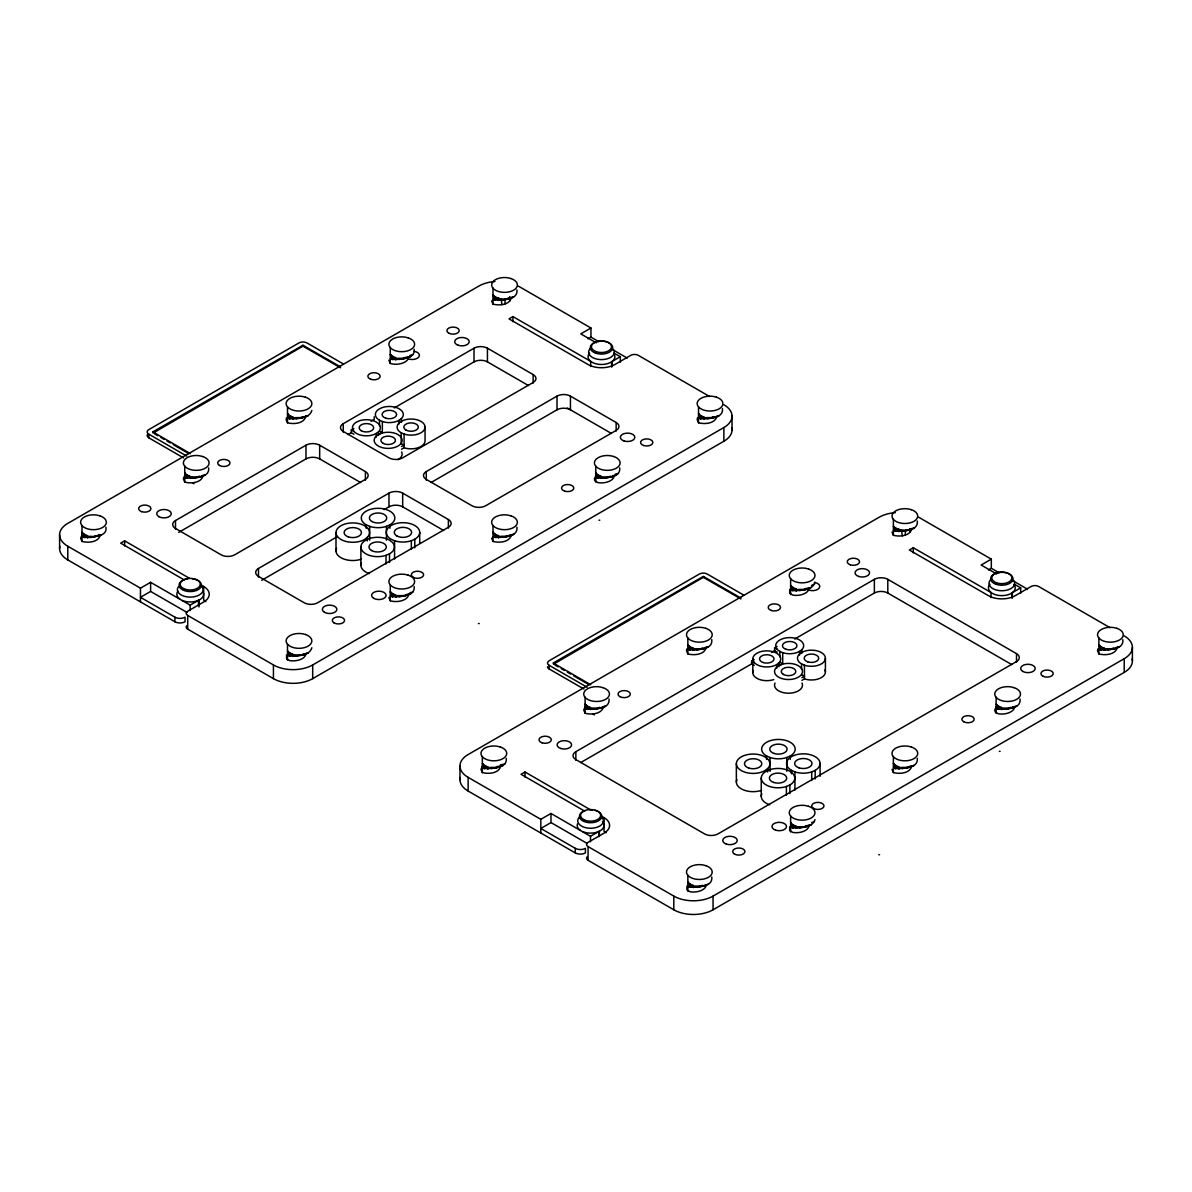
<?xml version="1.0" encoding="UTF-8"?>
<svg xmlns="http://www.w3.org/2000/svg" width="1192" height="1192" viewBox="0 0 1192 1192"><rect width="100%" height="100%" fill="white"/><g stroke="black" fill="none" stroke-linecap="round" stroke-linejoin="round"><path stroke-width="1.5" d="M81.98 536.877L84.215 537.413L84.379 534.344L81.98 532.317L84.215 537.413L90.875 537.413L100.843 534.806M184.745 477.545L186.98 478.081L187.144 475.027L184.745 472.986L186.98 478.081C194.311 478.081 209.971 478.081 208.645 467.845M287.495 418.228L289.731 418.75L289.894 415.695L287.495 413.654L289.731 418.75C297.121 418.645 309.413 418.973 311.842 410.45M287.495 655.525L289.731 656.062L289.894 653.007L287.495 650.966L289.731 656.062C297.121 655.958 309.413 656.285 311.842 647.748M390.261 358.896L392.496 359.433L392.66 356.363L390.261 354.337L392.496 359.433C399.827 359.418 415.487 359.433 414.16 349.196M390.261 596.209L392.496 596.73L392.66 593.676L390.261 591.634L392.496 596.73C399.827 596.73 415.487 596.745 414.16 586.509M493.011 299.565L495.246 300.101L495.41 297.046L493.011 295.005L495.246 300.101C502.592 300.101 518.252 300.101 516.926 289.88M493.011 536.877L495.246 537.413L495.41 534.344L493.011 532.317L495.246 537.413C502.592 537.398 518.252 537.413 516.926 527.177M482.343 768.021L484.578 768.557L484.742 765.487L482.343 763.461L484.578 768.557C491.909 768.557 507.583 768.557 506.257 758.321M595.777 477.545L598.012 478.081L598.175 475.027L595.777 472.986L598.012 478.081C605.342 478.081 621.002 478.081 619.676 467.845M585.108 708.689L587.343 709.225L587.507 706.171L585.108 704.129L587.343 709.225C594.674 709.225 610.334 709.225 609.008 699.004M698.527 418.228L700.762 418.75L700.926 415.695L698.527 413.654L700.762 418.75C708.108 418.75 723.768 418.764 722.441 408.528M687.858 649.372L690.093 649.908L690.257 646.839L687.858 644.798L690.093 649.908C697.424 649.893 713.099 649.908 711.773 639.672M687.858 886.669L690.093 887.206L690.257 884.151L687.858 882.11L690.093 887.206C697.424 887.206 713.099 887.206 711.773 876.984M790.624 590.04L792.859 590.576L793.023 587.507L790.624 585.481L792.859 590.576C800.249 590.472 812.527 590.8 814.97 582.262M790.624 827.352L792.859 827.889L793.023 824.819L790.624 822.778L792.859 827.889C800.249 827.784 812.527 828.112 814.97 819.574M893.374 530.708L895.609 531.245L895.773 528.19L893.374 526.149L895.609 531.245C902.94 531.245 918.615 531.245 917.289 521.023M893.374 768.021L895.609 768.557L895.773 765.487L893.374 763.461L895.609 768.557C902.94 768.557 918.615 768.557 917.289 758.321M1020.039 699.004C1021.365 709.225 1005.705 709.225 998.374 709.225L998.538 706.171L996.139 704.129M1098.89 649.372L1101.125 649.908L1101.289 646.839L1098.89 644.798L1101.125 649.908C1108.456 649.893 1124.13 649.908 1122.804 639.672M100.396 534.806C98.713 542.39 88.148 543.075 81.98 541.436L80.624 538.233L82.039 534.94M183.821 476.979L183.374 478.901L184.745 482.119C190.914 483.758 201.478 483.073 203.161 475.474M286.572 417.647L286.14 419.569L287.495 422.788C293.664 424.427 304.228 423.741 305.912 416.157M286.572 654.959L286.572 658.803L289.731 660.621A12.859 7.42 0 0 0 305.912 653.454M408.677 356.825L408.23 358.747A12.859 7.42 0 0 1 392.496 363.992L390.261 363.456L388.89 360.252M511.428 297.493C509.744 305.092 499.18 305.778 493.011 304.139L491.655 300.92M511.428 534.806C509.744 542.39 499.18 543.075 493.011 541.436L491.655 538.233M500.759 765.949C499.075 773.534 488.511 774.219 482.343 772.58L480.987 769.376L482.402 766.083M603.524 706.618C601.826 714.217 591.277 714.902 585.108 713.263L583.737 710.045L585.153 706.767M697.603 417.647L697.171 419.569L698.527 422.788C704.695 424.427 715.26 423.741 716.943 416.157M686.935 648.806L686.503 650.713L687.858 653.931C694.027 655.57 704.591 654.885 706.275 647.301M686.935 886.103L686.935 889.947L690.093 891.78A12.859 7.42 0 0 0 706.275 884.598M789.685 589.474L789.685 593.318L792.859 595.136A12.859 7.42 0 0 0 808.593 589.891L808.876 590.1A7.271 4.202 0 0 0 819.217 588.073A7.271 4.202 0 0 0 814.389 582.411M809.04 587.969L808.593 589.891L807.371 589.429M789.685 826.786L789.685 830.615L792.859 832.448A12.859 7.42 0 0 0 809.04 825.281M911.791 528.637C910.107 536.236 899.543 536.922 893.374 535.283L892.018 532.064M911.791 765.949C910.107 773.534 899.543 774.219 893.374 772.58L892.018 769.376M1097.966 648.806L1097.519 650.713L1098.89 653.931C1105.058 655.57 1115.623 654.885 1117.306 647.301M595.821 475.623L594.406 478.901L594.853 480.823L598.012 482.641A12.859 7.42 0 0 0 614.193 475.474M996.184 706.767L994.769 710.045L995.201 711.967L998.374 713.799A12.859 7.42 0 0 0 1014.556 706.618M589.608 353.13A13.41 7.748 0 0 0 593.914 363.143A13.41 7.748 0 0 0 611.63 361.802L613.329 360.371A13.41 7.748 0 0 0 614.655 355.305M989.971 584.274A13.41 7.748 0 0 0 994.277 594.287A13.41 7.748 0 0 0 1011.993 592.945L1013.692 591.515A13.41 7.748 0 0 0 1014.124 584.795M340.525 366.883L302.962 345.263L152.874 431.891L190.347 453.601M740.888 598.026L703.31 576.407L553.237 663.035L590.696 684.744M376.3 433.471L378.52 431.802A13.976 8.061 0 0 0 378.52 423.741L376.3 422.057A13.976 8.061 0 0 0 359.433 420.776L356.542 422.057A13.976 8.061 0 0 0 356.542 433.471A13.976 8.061 0 0 0 376.3 433.471L376.3 437.121M379.458 420.24L382.349 421.521A13.976 8.061 0 0 0 399.216 420.24L401.436 418.571A13.976 8.061 0 0 0 399.216 408.826A13.976 8.061 0 0 0 382.349 407.545L379.458 408.826A13.976 8.061 0 0 0 379.458 420.24L379.458 425.723M367.285 537.428L364.618 539.44A16.762 9.685 0 0 1 340.912 539.44A16.762 9.685 0 0 1 340.912 525.747A16.762 9.685 0 0 1 364.618 525.747L367.285 527.758A16.762 9.685 0 0 1 367.285 537.428L367.285 540.885M776.663 664.615L778.883 662.946A13.976 8.061 0 0 0 778.883 654.885L776.663 653.216A13.976 8.061 0 0 0 759.796 651.935L756.905 653.216A13.976 8.061 0 0 0 756.905 664.615A13.976 8.061 0 0 0 776.663 664.615L776.663 668.265M779.821 651.383L782.712 652.665A13.976 8.061 0 0 0 799.579 651.383L801.799 649.715A13.976 8.061 0 0 0 799.579 639.97A13.976 8.061 0 0 0 782.712 638.688L779.821 639.97A13.976 8.061 0 0 0 779.821 651.383L779.821 656.866M767.648 768.572L764.981 770.583A16.762 9.685 0 0 1 741.26 770.583A16.762 9.685 0 0 1 741.26 756.89A16.762 9.685 0 0 1 764.981 756.89L767.648 758.902A16.762 9.685 0 0 1 767.648 768.572L767.648 772.029M340.525 367.792L302.962 346.172L153.142 433.039L153.142 431.668M590.681 366.48L590.681 361.355L512.933 316.595L508.984 318.875L588.029 364.514A18.997 10.966 0 0 0 614.908 364.514L630.806 355.32A5.26 3.04 0 0 1 638.256 355.32L709.583 396.504M189.454 578.269L124.639 540.855L120.675 543.135L183.97 579.774M175.492 529.099L175.492 520.546L305.971 445.212A9.7 5.602 0 0 1 319.68 445.212L365.393 471.6L365.393 480.152M343.251 432.234L343.251 423.682L474.014 348.198A9.506 5.483 0 0 1 487.439 348.198L533.152 374.586L533.152 383.139M348.079 434.588L351.297 432.726L351.297 429.984L353.86 428.509M178.711 532.377L305.971 458.905A9.7 5.602 0 0 1 319.68 458.905L360.655 482.566M371.084 421.298L374.214 419.495L374.214 416.753M394.314 407.902L474.014 361.876A9.506 5.483 0 0 1 487.439 361.876L528.428 385.538M379.801 433.948L382.349 432.473L382.349 421.521M598.801 341.672L590.949 337.142L590.949 328.009L580.787 333.879L596.283 342.819M494.933 281.506A27.952 16.137 0 0 0 478.812 286.095L67.78 523.392A27.952 16.137 0 0 0 67.78 546.219L140.462 588.178L150.609 582.322L190.139 605.134L190.139 610.617M401.54 446.493L404.088 445.018L401.197 443.737L401.197 432.785A13.976 8.061 0 0 1 401.197 421.387L404.088 420.106A13.976 8.061 0 0 1 425.052 427.079L425.052 440.772A13.976 8.061 0 0 1 404.088 447.76L401.54 449.235M588.043 338.811L590.949 337.142M186.995 612.405L150.624 591.441L140.462 597.296L174.911 617.188A7.167 4.142 0 0 0 185.058 617.188L185.058 621.762A7.167 4.142 0 0 1 174.911 621.762L67.78 559.897A27.952 16.137 0 0 1 59.838 546.383M190.139 605.134L198.483 600.306L198.483 605.447M620.332 362.159L620.332 356.691L611.973 361.519L611.973 366.644M258.485 577.017L258.485 568.465L388.964 493.13A9.7 5.602 0 0 1 402.673 493.13L448.386 519.518L448.386 528.071M426.259 480.152L426.259 471.6L557.007 396.117A9.506 5.483 0 0 1 570.447 396.117L616.145 422.504L616.145 431.057M261.704 580.295L337.41 536.579M384.137 509.61L388.964 506.823A9.7 5.602 0 0 1 402.673 506.823L443.662 530.485M431.042 482.522L557.007 409.795A9.506 5.483 0 0 1 570.447 409.795L570.447 396.117M200.509 584.661L203.683 586.494A18.997 10.966 0 0 1 203.683 602.005L187.71 611.228A5.17 2.98 0 0 0 187.71 615.445L273.43 664.942A27.759 16.032 0 0 0 312.691 664.942L723.857 427.555A27.952 16.137 0 0 0 723.857 404.744M186.578 625.889A5.17 2.98 0 0 0 187.71 629.138L273.43 678.635A27.759 16.032 0 0 0 312.691 678.635L723.857 441.249A27.952 16.137 0 0 0 731.799 427.734M740.888 598.95L703.31 577.315L553.505 664.182L553.505 662.812M591.396 810.337L524.987 771.999L521.038 774.279L584.318 810.918M991.029 597.624L991.029 592.498L913.296 547.739L909.347 550.019L988.392 595.657A18.997 10.966 0 0 0 1015.271 595.657L1031.169 586.464A5.26 3.04 0 0 1 1038.619 586.464L1109.946 627.648M575.855 760.243L575.855 751.69L874.362 579.342A9.506 5.483 0 0 1 887.802 579.342L1016.508 653.648L1016.508 662.201M580.683 762.582L751.66 663.87L751.66 661.143L754.208 659.668M771.447 652.456L774.577 650.638L774.577 647.897L777.139 646.422M794.677 639.046L874.362 593.035A9.506 5.483 0 0 1 887.802 593.035L1011.68 664.555M780.164 665.091L782.712 663.616L782.712 652.665M895.296 512.649A27.952 16.137 0 0 0 879.174 517.239L468.143 754.536A27.952 16.137 0 0 0 468.143 777.363L540.825 819.321L550.972 813.466L590.487 836.277L590.487 841.761M999.164 572.816L991.312 568.286L991.312 559.152L981.15 565.023L996.646 573.978M801.903 677.652L804.451 676.177L801.56 674.881M988.406 569.955L991.312 568.286M587.343 843.549L550.987 822.584L540.825 828.455L575.274 848.332A7.167 4.142 0 0 0 585.421 848.332L585.421 852.906A7.167 4.142 0 0 1 575.274 852.906L468.143 791.056A27.952 16.137 0 0 1 460.201 777.542M801.903 680.379L804.451 678.904A13.976 8.061 0 0 0 819.947 678.322A13.976 8.061 0 0 0 824.938 669.83M590.487 836.277L598.846 831.465L598.846 836.59M1020.695 593.303L1020.695 587.835L1012.336 592.662L1012.336 597.788M600.872 815.805L604.031 817.638A18.997 10.966 0 0 1 604.031 833.148L588.058 842.372A5.17 2.98 0 0 0 588.058 846.588L673.793 896.086A27.759 16.032 0 0 0 713.054 896.086L1124.22 658.699A27.952 16.137 0 0 0 1124.22 635.887M586.941 857.033A5.17 2.98 0 0 0 588.058 860.281L673.793 909.779A27.759 16.032 0 0 0 713.054 909.779L1124.22 672.392A27.952 16.137 0 0 0 1132.162 658.878M501.907 304.66L501.176 298.969L495.41 297.046L498.584 300.354L501.176 298.969L507.837 298.969L513.603 297.046L507.673 298.179M405.071 358.285L399.141 359.433L392.66 356.363L395.818 359.686L398.426 358.285L405.071 358.285L410.838 356.363L404.907 357.511M293.068 419.003L295.661 417.617L302.321 417.617L308.087 415.695L296.391 418.75L289.894 415.695L293.068 419.003L292.561 416.872M199.556 476.949L193.625 478.081L187.144 475.027L190.303 478.335L192.91 476.949L199.556 476.949L205.322 475.027L202.357 475.593M96.805 536.266L90.875 537.413L84.379 534.344L87.552 537.667L90.145 536.266C96.06 537.339 107.697 535.283 105.894 527.177M713.352 417.617L707.422 418.75L700.926 415.695L704.1 419.003L706.692 417.617L713.352 417.617L719.119 415.695M610.587 476.949L604.657 478.081L598.175 475.027L601.334 478.335L603.942 476.949L610.587 476.949L616.353 475.027L613.388 475.593M507.837 536.266L501.907 537.413L495.41 534.344L498.584 537.667L501.176 536.266L507.837 536.266L513.603 534.344L509.148 535.208M405.071 595.598L399.141 596.73L392.66 593.676L395.818 596.983L398.426 595.598L405.071 595.598L410.838 593.676L406.397 594.525M293.068 656.315L295.661 654.929L302.321 654.929L308.087 653.007L296.391 656.062L289.894 653.007L293.068 656.315L292.561 654.184M902.269 535.819L901.539 530.112L895.773 528.19L898.932 531.498L901.539 530.112L908.2 530.112L913.951 528.19L909.511 529.039M805.434 589.429L799.504 590.576L793.023 587.507L796.182 590.83L798.774 589.429L805.434 589.429L811.201 587.507L805.271 588.654M702.684 648.761L696.754 649.908L690.257 646.839L693.416 650.162L696.024 648.761L702.684 648.761L708.435 646.839L705.47 647.405M599.919 708.093L593.988 709.225L587.507 706.171L590.666 709.478L593.258 708.093L599.919 708.093L605.685 706.171L602.72 706.737M497.168 767.41L491.238 768.557L484.742 765.487L487.9 768.81L490.508 767.41L497.168 767.41L502.92 765.487L496.99 766.635M1113.715 648.761L1107.785 649.908L1101.289 646.839L1104.448 650.162L1107.055 648.761L1113.715 648.761L1119.467 646.839L1116.502 647.405M1010.95 708.093L1005.02 709.225L998.538 706.171L1001.697 709.478L1004.29 708.093L1010.95 708.093L1016.716 706.171L1012.261 707.02M908.2 767.41L902.269 768.557L895.773 765.487L898.932 768.81L901.539 767.41L908.2 767.41L913.951 765.487L909.511 766.352M805.434 826.741L799.504 827.889L793.023 824.819L796.182 828.142L798.774 826.741L805.434 826.741L811.201 824.819L805.271 825.967M702.684 886.073L696.754 887.206L690.257 884.151L693.416 887.459L696.024 886.073L702.684 886.073L708.435 884.151M199.392 476.159L196.725 477.336L202.655 476.204M366.197 524.838L369.669 526.372A16.762 9.685 0 0 0 386.446 526.372L389.918 524.838A16.762 9.685 0 0 0 389.918 511.144A16.762 9.685 0 0 0 366.197 511.144A16.762 9.685 0 0 0 366.197 524.838L366.197 528.279M411.344 540.751L414.816 539.216A16.762 9.685 0 0 0 414.816 525.523A16.762 9.685 0 0 0 391.095 525.523L388.443 527.52A16.762 9.685 0 0 0 391.095 539.216L394.567 540.751A16.762 9.685 0 0 0 411.344 540.751L411.344 549.363M386.044 555.353L389.516 553.818A16.762 9.685 0 0 0 392.183 542.122L389.516 540.125A16.762 9.685 0 0 0 369.282 538.59L365.81 540.125A16.762 9.685 0 0 0 364.365 552.865A16.762 9.685 0 0 0 386.044 555.353L386.044 563.965M713.188 416.842L710.521 418.019L716.452 416.872M610.423 476.159L607.756 477.336L613.686 476.204M702.505 647.986L699.853 649.163L705.783 648.016M599.755 707.303L597.088 708.495L603.018 707.348M766.56 755.981L770.032 757.516A16.762 9.685 0 0 0 786.809 757.516L790.281 755.981A16.762 9.685 0 0 0 790.281 742.288A16.762 9.685 0 0 0 766.56 742.288A16.762 9.685 0 0 0 766.56 755.981L766.56 759.423M791.458 770.36L794.93 771.894A16.762 9.685 0 0 0 811.707 771.894L815.179 770.36A16.762 9.685 0 0 0 815.179 756.667A16.762 9.685 0 0 0 791.458 756.667L788.791 758.663A16.762 9.685 0 0 0 791.458 770.36L791.458 773.802M786.407 786.497L789.879 784.962A16.762 9.685 0 0 0 792.546 773.28L789.879 771.269A16.762 9.685 0 0 0 769.645 769.734L766.173 771.269A16.762 9.685 0 0 0 764.728 784.008A16.762 9.685 0 0 0 786.407 786.497L786.407 795.124M1113.537 647.986L1110.884 649.163L1116.815 648.016M1010.786 707.303L1008.119 708.495L1014.049 707.348M702.505 885.284L699.853 886.461L705.783 885.328M811.648 585.361L814.523 584.184M811.648 822.659L814.523 821.497M203.191 592.245A13.41 7.748 0 0 1 198.99 600.112L196.501 601.096A13.41 7.748 0 0 1 182.272 600.47M602.452 821.78A13.41 7.748 0 0 1 599.352 831.256L596.864 832.239A13.41 7.748 0 0 1 582.635 831.629M598.965 520.204L599.755 520.204M479.199 623.565L478.424 623.565M999.328 751.347L1000.103 751.347M879.562 854.709L878.787 854.709M501.907 300.101L507.837 298.969M902.269 531.245L908.2 530.112M510.936 298.224L505.006 299.356L505.006 303.93M409.914 355.395L412.879 354.829M402.24 358.688L408.171 357.54M305.42 416.872L299.49 418.019L302.321 417.617M98.116 535.208L101.082 534.627M93.974 536.668L99.904 535.521M615.43 474.058L618.395 473.477M505.006 536.668L510.936 535.521M409.914 592.707L412.879 592.141M402.24 596L408.171 594.853M911.299 529.367L905.369 530.514L905.369 535.074M305.42 654.184L299.49 655.317L302.321 654.929M802.603 589.831L808.534 588.699M500.521 764.817L504.961 763.953M494.337 767.812L500.267 766.679M905.369 767.812L911.299 766.679M802.603 827.144L808.534 825.996M996.139 708.689L998.374 709.225L996.497 704.636M388.89 597.55L390.261 600.768L392.496 601.304A12.859 7.42 0 0 0 408.677 594.138M407.008 358.285L408.513 358.956A7.271 4.202 0 0 0 418.854 356.93A7.271 4.202 0 0 0 414.026 351.267M401.197 432.785L404.088 434.067A13.976 8.061 0 0 0 425.052 427.079M379.458 431.191L382.349 432.473M825.415 658.237A13.976 8.061 0 0 0 804.451 651.249L801.56 652.531A13.976 8.061 0 0 0 801.56 663.929L804.451 665.211A13.976 8.061 0 0 0 825.415 658.237L825.415 671.915M779.821 662.335L782.712 663.616M613.88 353.055L620.332 356.691M1014.228 584.199L1020.695 587.835M518.341 286.095L590.949 328.009M918.704 517.239L991.312 559.152M612.912 349.822L625.472 357.064A7.077 4.083 0 0 1 627.007 358.39M1013.274 580.966L1025.835 588.207A7.077 4.083 0 0 1 1027.37 589.533M567.332 408.007L611.422 433.456M343.251 363.903L306.895 342.909A5.588 3.233 0 0 0 298.983 342.909L148.806 429.612A5.588 3.233 0 0 0 148.806 434.171L148.806 437.822L183.583 457.907M743.614 595.046L707.258 574.052A5.588 3.233 0 0 0 699.346 574.052L549.169 660.755A5.588 3.233 0 0 0 549.169 665.33L549.169 668.98L583.946 689.05M774.577 647.897L777.199 649.417M774.577 650.638L777.199 652.158M351.297 429.984L353.92 431.504M751.66 661.143L754.283 662.648M351.297 432.726L353.92 434.246M751.66 663.87L754.283 665.389M154.692 433.933L157.791 435.721M160.89 437.509L163.989 439.297M167.089 441.085L170.188 442.873M173.287 444.661L188.798 453.616M555.055 665.076L558.154 666.864M561.253 668.652L564.352 670.44M567.452 672.228L570.551 674.016M573.65 675.804L589.146 684.759M148.806 434.171L186.742 456.089M549.169 665.33L587.105 687.233M996.884 705.828L998.374 709.225M1099.247 645.304L1101.125 649.908M893.732 526.655L895.609 531.245M893.732 763.953L895.609 768.557M790.981 585.972L792.859 590.576M698.885 414.16L700.762 418.75M790.981 823.285L792.859 827.889M688.216 645.304L690.093 649.908M596.134 473.477L598.012 478.081M493.369 295.512L495.246 300.101M688.216 882.616L690.093 887.206M585.466 704.636L587.343 709.225M493.369 532.809L495.246 537.413M390.618 354.829L392.496 359.433M482.7 763.953L484.578 768.557M390.618 592.141L392.496 596.73M287.853 414.16L289.731 418.75M287.853 651.458L289.731 656.062M185.103 473.477L186.98 478.081M82.337 532.809L84.215 537.413M1103.956 648.016L1104.448 650.162M1001.191 707.348L1001.697 709.478M898.44 529.367L898.932 531.498M898.44 766.679L898.932 768.81M795.675 588.699L796.182 590.83M703.593 416.872L704.1 419.003M795.675 825.996L796.182 828.142M692.924 648.016L693.416 650.162M600.842 476.204L601.334 478.335M692.924 885.328L693.416 887.459M498.077 298.224L498.584 300.354M590.159 707.348L590.666 709.478M498.077 535.521L498.584 537.667M395.327 357.54L395.818 359.686M487.409 766.679L487.9 768.81M395.327 594.853L395.818 596.983M189.811 476.204L190.303 478.335M87.046 535.521L87.552 537.667M550.972 813.466L550.987 822.584M150.609 582.322L150.624 591.441M1132.4 647.301L1132.4 660.994M1124.22 658.699L1124.22 672.392M1098.89 637.958L1098.89 653.931M1011.993 592.945L1011.993 598.086M996.139 697.29L996.139 713.263M913.296 547.739L913.296 552.865M910.077 529.308L910.077 532.362M893.374 519.31L893.374 535.283M893.374 756.607L893.374 772.58M887.802 579.342L887.802 593.035M874.362 579.342L874.362 593.035M820.081 763.506L820.081 776.29M815.179 770.36L815.179 778.972M811.707 771.894L811.707 780.507M804.451 665.211L804.451 678.904M801.799 649.715L801.799 653.365M801.56 663.929L801.56 669.412M799.579 651.383L799.579 655.034M794.93 771.894L794.93 790.147M790.624 578.627L790.624 594.599M790.624 815.939L790.624 831.912M790.281 755.981L790.281 759.423M789.879 784.962L789.879 793.574M786.809 757.516L786.809 771.313M778.883 662.946L778.883 666.596M770.032 757.516L770.032 771.313M761.256 778.108L761.256 796.375M752.808 658.908L752.808 672.601M736.358 763.744L736.358 781.997M732.037 416.157L732.037 429.835M723.857 427.555L723.857 441.249M713.054 896.086L713.054 909.779M703.697 576.555L703.697 577.464M702.908 576.555L702.908 577.464M698.527 406.815L698.527 422.788M687.858 637.958L687.858 653.931M687.858 875.271L687.858 891.243M673.793 896.086L673.793 909.779M611.63 361.802L611.63 366.927M604.031 817.638L604.031 831.331A18.997 10.966 0 0 1 606.162 832.791M599.352 831.256L599.352 836.397M595.777 466.147L595.777 482.119M588.058 846.588L588.058 860.281M585.108 697.29L585.108 713.263M575.274 848.332L575.274 852.906M557.007 396.117L557.007 409.795M540.825 819.321L540.825 833.014M524.987 771.999L524.987 777.124M512.933 316.595L512.933 321.721M509.714 296.644L509.714 301.204M493.011 288.166L493.011 304.139M493.011 525.463L493.011 541.436M487.439 348.198L487.439 361.876M482.343 756.607L482.343 772.58M474.014 348.198L474.014 361.876M468.143 777.363L468.143 791.056M459.963 765.949L459.963 779.643M419.718 532.362L419.718 543.314M414.816 539.216L414.816 547.828M404.088 434.067L404.088 447.76M402.673 493.13L402.673 506.823M401.436 418.571L401.436 422.221M399.216 420.24L399.216 423.89M394.567 540.751L394.567 559.003M390.261 347.483L390.261 363.456M390.261 584.795L390.261 600.768M389.918 524.838L389.918 528.279M389.516 553.818L389.516 562.43M388.964 493.13L388.964 506.823M386.446 526.372L386.446 540.17M378.52 431.802L378.52 435.452M369.669 526.372L369.669 540.17M360.893 546.964L360.893 565.217M335.995 532.586L335.995 550.853M319.68 445.212L319.68 458.905M312.691 664.942L312.691 678.635M305.971 445.212L305.971 458.905M303.334 345.412L303.334 346.321M302.559 345.412L302.559 346.321M287.495 406.815L287.495 422.788M287.495 644.127L287.495 660.1M273.43 664.942L273.43 678.635M203.683 586.494L203.683 600.172A18.997 10.966 0 0 1 205.814 601.647M198.99 600.112L198.99 606.966M187.71 615.445L187.71 629.138M184.745 466.147L184.745 482.119M174.911 617.188L174.911 621.762M140.462 588.178L140.462 601.871M124.639 540.855L124.639 545.981M81.98 525.463L81.98 541.436M67.78 546.219L67.78 559.897M59.6 534.806L59.6 548.499M1013.617 580.37A12.859 7.42 0 0 1 1001.34 590.74A12.859 7.42 0 0 1 990.463 579.863M580.429 830.437A13.41 7.748 0 0 1 577.42 823.955M601.96 817.354A12.859 7.42 0 0 1 598.235 826.801A12.859 7.42 0 0 1 581.502 826.071A12.859 7.42 0 0 1 580.251 816.416M595.076 810.351A11.175 6.452 0 0 1 599.591 820.096A11.175 6.452 0 0 1 582.128 820.468A11.175 6.452 0 0 1 585.376 810.56M590.174 809.815A11.175 6.452 0 0 1 592.677 809.919M549.169 668.98A5.588 3.233 0 0 1 547.53 666.686M1016.508 653.648A9.7 5.602 0 0 1 1016.508 661.56L717.986 833.908A9.506 5.483 0 0 1 704.561 833.908L575.855 759.602A9.7 5.602 0 0 1 575.855 751.69M802.007 683.061A13.976 8.061 0 0 1 788.523 693.222A13.976 8.061 0 0 1 775.024 683.061M773.772 679.589A13.976 8.061 0 0 1 758.276 679.008A13.976 8.061 0 0 1 753.284 670.515M769.645 804.749A16.762 9.685 0 0 1 761.822 793.857M761.509 790.371A16.762 9.685 0 0 1 742.914 789.67A16.762 9.685 0 0 1 736.924 779.493M593.109 714.038A7.271 4.202 0 0 1 594.257 714.917M201.597 586.211A12.859 7.42 0 0 1 190.72 597.103A12.859 7.42 0 0 1 178.457 586.717M192.314 578.776A11.175 6.452 0 0 1 199.705 588.55A11.175 6.452 0 0 1 181.244 588.952A11.175 6.452 0 0 1 187.353 578.88M180.066 599.293A13.41 7.748 0 0 1 177.951 591.143M616.145 422.504A9.7 5.602 0 0 1 616.145 430.416L485.68 505.751A9.7 5.602 0 0 1 471.957 505.751L426.259 479.363A9.506 5.483 0 0 1 426.259 471.6M533.152 374.586A9.7 5.602 0 0 1 533.152 382.498L402.673 457.832A9.7 5.602 0 0 1 388.964 457.832L343.251 431.444A9.506 5.483 0 0 1 343.251 423.682M175.492 520.546A9.7 5.602 0 0 0 175.492 528.458L221.19 554.846A9.506 5.483 0 0 0 234.63 554.846L365.393 479.363A9.506 5.483 0 0 0 365.393 471.6M258.485 568.465A9.7 5.602 0 0 0 258.485 576.377L304.198 602.765A9.506 5.483 0 0 0 317.638 602.765L448.386 527.281A9.506 5.483 0 0 0 448.386 519.518M613.254 349.211A12.859 7.42 0 0 1 600.991 359.597A12.859 7.42 0 0 1 590.1 348.72M148.806 437.822A5.588 3.233 0 0 1 147.599 434.305M401.659 451.917A13.976 8.061 0 0 1 398.039 459.71M369.282 573.605A16.762 9.685 0 0 1 361.459 562.713M361.146 559.227A16.762 9.685 0 0 1 342.551 558.527A16.762 9.685 0 0 1 336.561 548.335M192.746 482.894A7.271 4.202 0 0 1 193.909 483.773M381.172 433.337L378.281 434.618A13.976 8.061 0 0 0 377.447 445.51A13.976 8.061 0 0 0 396.176 446.925A13.976 8.061 0 0 0 400.259 436.287L398.039 434.618A13.976 8.061 0 0 0 381.172 433.337M781.535 664.48L778.629 665.762A13.976 8.061 0 0 0 777.81 676.654A13.976 8.061 0 0 0 796.524 678.069A13.976 8.061 0 0 0 800.622 667.431L798.402 665.762A13.976 8.061 0 0 0 781.535 664.48M510.936 278.526L507.837 277.781A12.859 7.42 0 0 0 492.087 286.87L493.369 288.658A12.859 7.42 0 0 0 513.603 290.192A12.859 7.42 0 0 0 510.936 278.526M716.452 397.174L713.352 396.429A12.859 7.42 0 0 0 697.603 405.518L698.885 407.306A12.859 7.42 0 0 0 719.119 408.856A12.859 7.42 0 0 0 716.452 397.174M408.171 337.843L405.071 337.113A12.859 7.42 0 0 0 389.337 346.202L390.618 347.99A12.859 7.42 0 0 0 410.838 349.524A12.859 7.42 0 0 0 408.171 337.843M911.299 509.669L908.2 508.924A12.859 7.42 0 0 0 892.45 518.013L893.732 519.801A12.859 7.42 0 0 0 913.951 521.336A12.859 7.42 0 0 0 911.299 509.669M613.686 456.506L610.587 455.761A12.859 7.42 0 0 0 594.853 464.85L596.134 466.638A12.859 7.42 0 0 0 616.353 468.173A12.859 7.42 0 0 0 613.686 456.506M305.42 397.174L302.321 396.429A12.859 7.42 0 0 0 286.572 405.518L287.853 407.306A12.859 7.42 0 0 0 308.087 408.856A12.859 7.42 0 0 0 305.42 397.174M1116.815 628.318L1113.715 627.573A12.859 7.42 0 0 0 1097.966 636.662L1099.247 638.465A12.859 7.42 0 0 0 1119.467 640A12.859 7.42 0 0 0 1116.815 628.318M808.534 568.986L805.434 568.256A12.859 7.42 0 0 0 789.685 577.345L790.981 579.133A12.859 7.42 0 0 0 811.201 580.668A12.859 7.42 0 0 0 808.534 568.986M510.936 515.823L507.837 515.078A12.859 7.42 0 0 0 492.087 524.182L493.369 525.97A12.859 7.42 0 0 0 513.603 527.505A12.859 7.42 0 0 0 510.936 515.823M202.655 456.506L199.556 455.761A12.859 7.42 0 0 0 183.821 464.85L185.103 466.638A12.859 7.42 0 0 0 205.322 468.173A12.859 7.42 0 0 0 202.655 456.506M1014.049 687.65L1010.95 686.905A12.859 7.42 0 0 0 995.201 695.994L996.497 697.782A12.859 7.42 0 0 0 1016.716 699.317A12.859 7.42 0 0 0 1014.049 687.65M705.783 628.318L702.684 627.573A12.859 7.42 0 0 0 686.935 636.662L688.216 638.465A12.859 7.42 0 0 0 708.435 640A12.859 7.42 0 0 0 705.783 628.318M408.171 575.155L405.071 574.41A12.859 7.42 0 0 0 389.337 583.499L390.618 585.287A12.859 7.42 0 0 0 410.838 586.837A12.859 7.42 0 0 0 408.171 575.155M99.904 515.823L96.805 515.078A12.859 7.42 0 0 0 81.056 524.182L82.337 525.97A12.859 7.42 0 0 0 102.572 527.505A12.859 7.42 0 0 0 99.904 515.823M911.299 746.967L908.2 746.237A12.859 7.42 0 0 0 892.45 755.326L893.732 757.114A12.859 7.42 0 0 0 913.951 758.648A12.859 7.42 0 0 0 911.299 746.967M603.018 687.65L599.919 686.905A12.859 7.42 0 0 0 584.169 695.994L585.466 697.782A12.859 7.42 0 0 0 605.685 699.317A12.859 7.42 0 0 0 603.018 687.65M305.42 634.487L302.321 633.742A12.859 7.42 0 0 0 286.572 642.831L287.853 644.619A12.859 7.42 0 0 0 308.087 646.153A12.859 7.42 0 0 0 305.42 634.487M808.534 806.299L805.434 805.554A12.859 7.42 0 0 0 789.685 814.643L790.981 816.446A12.859 7.42 0 0 0 811.201 817.98A12.859 7.42 0 0 0 808.534 806.299M500.267 746.967L497.168 746.237A12.859 7.42 0 0 0 481.419 755.326L482.7 757.114A12.859 7.42 0 0 0 502.92 758.648A12.859 7.42 0 0 0 500.267 746.967M705.783 865.63L702.684 864.885A12.859 7.42 0 0 0 686.935 873.974L688.216 875.762A12.859 7.42 0 0 0 708.435 877.297A12.859 7.42 0 0 0 705.783 865.63M995.886 584.229A11.175 6.452 0 0 0 1012.991 579.014A11.175 6.452 0 0 0 996.601 573.054A11.175 6.452 0 0 0 995.886 584.229M996.482 582.769A10.057 5.811 0 0 0 1011.874 578.075A10.057 5.811 0 0 0 997.123 572.726A10.057 5.811 0 0 0 996.482 582.769M584.035 819.753A10.057 5.811 0 0 0 600.485 816.431A10.057 5.811 0 0 0 587.269 809.875A10.057 5.811 0 0 0 584.035 819.753M771.298 610.483A6.154 3.546 0 0 0 780.522 607.399A6.154 3.546 0 0 0 771.298 604.329A6.154 3.546 0 0 0 771.298 610.483M813.51 808.429A6.154 3.546 0 0 0 823.791 806.835A6.154 3.546 0 0 0 816.267 802.484A6.154 3.546 0 0 0 813.51 808.429M619.84 696.62A6.154 3.546 0 0 0 630.136 695.025A6.154 3.546 0 0 0 622.596 690.69A6.154 3.546 0 0 0 619.84 696.62M963.687 721.726A6.154 3.546 0 0 0 973.968 720.132A6.154 3.546 0 0 0 966.444 715.781A6.154 3.546 0 0 0 963.687 721.726M1042.732 676.087A6.154 3.546 0 0 0 1053.013 674.493A6.154 3.546 0 0 0 1045.488 670.142A6.154 3.546 0 0 0 1042.732 676.087M734.466 854.068A6.154 3.546 0 0 0 744.747 852.474A6.154 3.546 0 0 0 737.222 848.123A6.154 3.546 0 0 0 734.466 854.068M850.343 564.844A6.154 3.546 0 0 0 859.566 561.775A6.154 3.546 0 0 0 850.343 558.69A6.154 3.546 0 0 0 850.343 564.844M542.077 742.825A6.154 3.546 0 0 0 551.3 739.755A6.154 3.546 0 0 0 542.077 736.671A6.154 3.546 0 0 0 542.077 742.825M726.345 844.1A7.271 4.202 0 0 0 737.252 840.479A7.271 4.202 0 0 0 726.345 836.844A7.271 4.202 0 0 0 726.345 844.1M786.064 649.312A7.271 4.202 0 0 0 796.971 645.677A7.271 4.202 0 0 0 786.064 642.041A7.271 4.202 0 0 0 786.064 649.312M807.803 661.858A7.271 4.202 0 0 0 818.71 658.237A7.271 4.202 0 0 0 807.803 654.602A7.271 4.202 0 0 0 807.803 661.858M783.382 674.434A7.271 4.202 0 0 0 795.541 672.556A7.271 4.202 0 0 0 786.631 667.416A7.271 4.202 0 0 0 783.382 674.434M763.148 662.543A7.271 4.202 0 0 0 774.04 658.908A7.271 4.202 0 0 0 763.148 655.287A7.271 4.202 0 0 0 763.148 662.543M560.717 748.472A7.271 4.202 0 0 0 571.609 744.851A7.271 4.202 0 0 0 560.717 741.215A7.271 4.202 0 0 0 560.717 748.472M798.983 767.842A8.657 5.006 0 0 0 811.976 763.506A8.657 5.006 0 0 0 798.983 759.185A8.657 5.006 0 0 0 798.983 767.842M748.799 768.065A8.657 5.006 0 0 0 761.792 763.744A8.657 5.006 0 0 0 748.799 759.408A8.657 5.006 0 0 0 748.799 768.065M773.697 782.444A8.657 5.006 0 0 0 786.69 778.108A8.657 5.006 0 0 0 773.697 773.787A8.657 5.006 0 0 0 773.697 782.444M774.085 753.463A8.657 5.006 0 0 0 787.078 749.127A8.657 5.006 0 0 0 774.085 744.806A8.657 5.006 0 0 0 774.085 753.463M1022.796 671.424A7.271 4.202 0 0 0 1034.954 669.546A7.271 4.202 0 0 0 1026.059 664.406A7.271 4.202 0 0 0 1022.796 671.424M858.657 576.451A7.271 4.202 0 0 0 869.564 572.831A7.271 4.202 0 0 0 858.657 569.195A7.271 4.202 0 0 0 858.657 576.451M775.59 830.154A7.271 4.202 0 0 0 786.482 826.518A7.271 4.202 0 0 0 775.59 822.882A7.271 4.202 0 0 0 775.59 830.154M183.672 588.61A10.057 5.811 0 0 0 200.122 585.287A10.057 5.811 0 0 0 186.921 578.716A10.057 5.811 0 0 0 183.672 588.61M141.714 511.681A6.154 3.546 0 0 0 150.937 508.597A6.154 3.546 0 0 0 141.714 505.527A6.154 3.546 0 0 0 141.714 511.681M643.65 445.51A6.154 3.546 0 0 0 652.873 442.426A6.154 3.546 0 0 0 643.65 439.356A6.154 3.546 0 0 0 643.65 445.51M334.103 622.924A6.154 3.546 0 0 0 344.384 621.33A6.154 3.546 0 0 0 336.859 616.979A6.154 3.546 0 0 0 334.103 622.924M564.606 491.134A6.154 3.546 0 0 0 573.829 488.064A6.154 3.546 0 0 0 564.606 484.995A6.154 3.546 0 0 0 564.606 491.134M370.935 379.339A6.154 3.546 0 0 0 380.159 376.255A6.154 3.546 0 0 0 370.935 373.185A6.154 3.546 0 0 0 370.935 379.339M413.147 577.286A6.154 3.546 0 0 0 423.428 575.691A6.154 3.546 0 0 0 415.904 571.341A6.154 3.546 0 0 0 413.147 577.286M448.713 333.134A6.154 3.546 0 0 0 458.995 331.54A6.154 3.546 0 0 0 451.47 327.189A6.154 3.546 0 0 0 448.713 333.134M219.492 465.476A6.154 3.546 0 0 0 229.773 463.882A6.154 3.546 0 0 0 222.248 459.531A6.154 3.546 0 0 0 219.492 465.476M595.523 353.085A11.175 6.452 0 0 0 612.643 347.855A11.175 6.452 0 0 0 596.238 341.91A11.175 6.452 0 0 0 595.523 353.085M596.119 351.625A10.057 5.811 0 0 0 611.526 346.932A10.057 5.811 0 0 0 596.76 341.568A10.057 5.811 0 0 0 596.119 351.625M324.477 612.301A7.271 4.202 0 0 0 336.636 610.408A7.271 4.202 0 0 0 327.74 605.283A7.271 4.202 0 0 0 324.477 612.301M385.701 418.168A7.271 4.202 0 0 0 396.608 414.533A7.271 4.202 0 0 0 385.701 410.897A7.271 4.202 0 0 0 385.701 418.168M405.936 430.044A7.271 4.202 0 0 0 418.094 428.166A7.271 4.202 0 0 0 409.199 423.026A7.271 4.202 0 0 0 405.936 430.044M383.019 443.29A7.271 4.202 0 0 0 395.178 441.398A7.271 4.202 0 0 0 386.282 436.272A7.271 4.202 0 0 0 383.019 443.29M361.28 430.729A7.271 4.202 0 0 0 373.439 428.852A7.271 4.202 0 0 0 364.543 423.711A7.271 4.202 0 0 0 361.28 430.729M158.849 516.658A7.271 4.202 0 0 0 171.007 514.78A7.271 4.202 0 0 0 162.097 509.64A7.271 4.202 0 0 0 158.849 516.658M396.832 535.908A8.657 5.006 0 0 0 411.329 533.658A8.657 5.006 0 0 0 400.721 527.534A8.657 5.006 0 0 0 396.832 535.908M371.531 550.51A8.657 5.006 0 0 0 386.029 548.26A8.657 5.006 0 0 0 375.42 542.137A8.657 5.006 0 0 0 371.531 550.51M348.436 536.922A8.657 5.006 0 0 0 361.429 532.586A8.657 5.006 0 0 0 348.436 528.265A8.657 5.006 0 0 0 348.436 536.922M373.722 598.339A7.271 4.202 0 0 0 385.88 596.447A7.271 4.202 0 0 0 376.985 591.321A7.271 4.202 0 0 0 373.722 598.339M623.938 440.936A7.271 4.202 0 0 0 634.844 437.3A7.271 4.202 0 0 0 623.938 433.679A7.271 4.202 0 0 0 623.938 440.936M458.294 345.308A7.271 4.202 0 0 0 469.201 341.672A7.271 4.202 0 0 0 458.294 338.051A7.271 4.202 0 0 0 458.294 345.308M371.934 521.53A8.657 5.006 0 0 0 386.432 519.28A8.657 5.006 0 0 0 375.823 513.156A8.657 5.006 0 0 0 371.934 521.53"/></g></svg>
